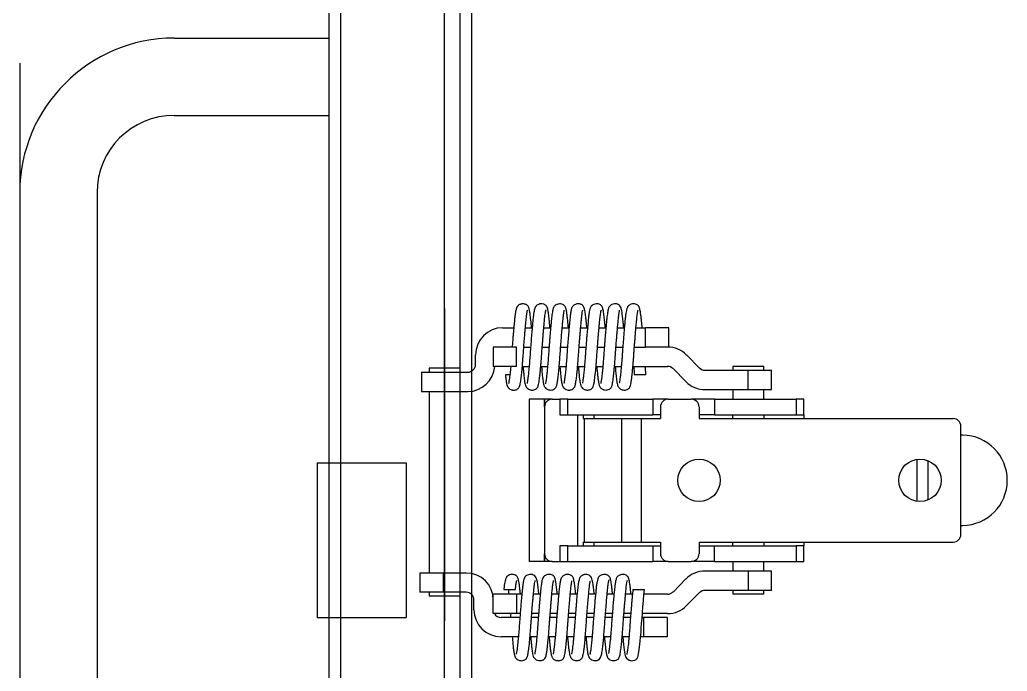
# Model space of a CAD drawing. Extents: x -3080 to 28500, y -1326 to 31609.
# Drawn here: x 15009.59 to 15022.37, y 26383.56 to 26392 of the extents above; entities that cross this region are included whole.
import ezdxf

# ---------------------------------------------------------------- set-up
doc = ezdxf.new("R2010")
doc.units = 0
doc.header["$LTSCALE"] = 100
doc.layers.add('0-xref', color=8, linetype='Continuous')
doc.layers.add('188K-SM-07-F10-MECH-CR PIPE-Y2257103$0$AP7P1-SM-08-FNN-120-A(4)-SMP$0$15P6-SM-08-FNN-320-A(10)-UIS-TCM$0$15P6-SM-08-FNN-00-(@10)170308-MIC$0$0-CDS', color=140, linetype='Continuous')

# ---------------------------------------------------------------- blocks, each defined once
blk = doc.blocks.new('188K-SM-07-F10-MECH-CR PIPE-Y2257103$0$CDS-CVD')
at = {"layer": '188K-SM-07-F10-MECH-CR PIPE-Y2257103$0$AP7P1-SM-08-FNN-120-A(4)-SMP$0$15P6-SM-08-FNN-320-A(10)-UIS-TCM$0$15P6-SM-08-FNN-00-(@10)170308-MIC$0$0-CDS', "ltscale": 0.1}
for p, q in [((15015.29, -72972.477), (15015.29, -72925.477)), ((15015.09, -72972.752), (15015.09, -72926.252)), ((15013.59, -72926.402), (15013.59, -72972.752)), ((15013.74, -72926.552), (15013.74, -72972.452)), ((15015.44, -72972.627), (15015.44, -72941.636)), ((15011.59, -72943.002), (15013.59, -72943.002)), ((15009.59, -72943.326), (15009.59, -72952.326)), ((15011.59, -72944.002), (15013.59, -72944.002)), ((15010.59, -72945.002), (15010.59, -72954.002)), ((15015.09, -72946.502), (15015.09, -72950.548)), ((15015.84, -72946.752), (15015.985, -72946.752)), ((15016.135, -72946.752), (15016.224, -72946.752)), ((15016.374, -72946.752), (15016.462, -72946.752)), ((15016.612, -72946.752), (15016.701, -72946.752)), ((15016.851, -72946.752), (15016.939, -72946.752)), ((15017.089, -72946.752), (15017.178, -72946.752)), ((15017.328, -72946.752), (15017.416, -72946.752)), ((15017.566, -72946.752), (15017.69, -72946.752)), ((15017.69, -72947.002), (15017.69, -72946.752)), ((15017.99, -72946.752), (15017.69, -72946.752)), ((15017.99, -72947.002), (15017.99, -72946.752)), ((15015.49, -72947.227), (15015.49, -72947.102)), ((15015.72, -72947.002), (15015.72, -72947.252)), ((15016.02, -72947.002), (15015.72, -72947.002)), ((15016.02, -72947.252), (15016.02, -72947.002)), ((15016.115, -72947.002), (15016.203, -72947.002)), ((15016.353, -72947.002), (15016.442, -72947.002)), ((15016.592, -72947.002), (15016.68, -72947.002)), ((15016.83, -72947.002), (15016.919, -72947.002)), ((15017.069, -72947.002), (15017.157, -72947.002)), ((15017.308, -72947.002), (15017.396, -72947.002)), ((15017.546, -72947.002), (15017.69, -72947.002)), ((15017.99, -72947.002), (15017.69, -72947.002)), ((15018.222, -72947.104), (15018.391, -72947.273)), ((15016.02, -72947.252), (15015.72, -72947.252)), ((15016.096, -72947.252), (15016.184, -72947.252)), ((15016.334, -72947.252), (15016.422, -72947.252)), ((15016.573, -72947.252), (15016.661, -72947.252)), ((15016.811, -72947.252), (15016.899, -72947.252)), ((15017.05, -72947.252), (15017.138, -72947.252)), ((15017.289, -72947.252), (15017.377, -72947.252)), ((15017.527, -72947.252), (15017.975, -72947.252)), ((15018.82, -72947.252), (15018.82, -72947.302)), ((15019.22, -72947.252), (15018.82, -72947.252)), ((15019.22, -72947.302), (15019.22, -72947.252)), ((15014.79, -72947.327), (15014.79, -72947.577)), ((15014.79, -72947.327), (15015.09, -72947.327)), ((15014.89, -72947.277), (15014.89, -72947.327)), ((15015.026, -72947.277), (15014.89, -72947.277)), ((15015.29, -72947.277), (15015.026, -72947.277)), ((15015.09, -72947.327), (15015.39, -72947.327)), ((15015.09, -72947.327), (15015.09, -72947.577)), ((15015.29, -72947.327), (15015.29, -72947.277)), ((15015.934, -72947.363), (15015.876, -72947.363)), ((15017.621, -72947.363), (15017.546, -72947.363)), ((15017.696, -72947.363), (15017.621, -72947.363)), ((15018.046, -72947.281), (15018.214, -72947.449)), ((15018.461, -72947.302), (15019.02, -72947.302)), ((15019.02, -72947.552), (15019.02, -72947.302)), ((15019.02, -72947.302), (15019.32, -72947.302)), ((15019.32, -72947.552), (15019.32, -72947.302)), ((15014.79, -72947.577), (15015.09, -72947.577)), ((15014.89, -72947.577), (15014.89, -72949.927)), ((15015.09, -72947.577), (15015.39, -72947.577)), ((15015.29, -72949.927), (15015.29, -72947.577)), ((15018.461, -72947.552), (15019.02, -72947.552)), ((15018.82, -72947.552), (15018.82, -72947.677)), ((15019.02, -72947.552), (15019.32, -72947.552)), ((15019.22, -72947.677), (15019.22, -72947.552)), ((15016.183, -72947.677), (15016.183, -72949.777)), ((15016.383, -72947.677), (15016.183, -72947.677)), ((15016.383, -72947.677), (15016.383, -72949.777)), ((15016.483, -72947.677), (15016.383, -72947.677)), ((15016.383, -72947.776), (15016.383, -72947.677)), ((15016.483, -72947.677), (15016.583, -72947.677)), ((15016.583, -72947.677), (15016.583, -72947.877)), ((15016.683, -72947.677), (15016.583, -72947.677)), ((15016.683, -72947.877), (15016.683, -72947.677)), ((15016.683, -72947.677), (15017.783, -72947.677)), ((15017.783, -72947.677), (15017.783, -72947.877)), ((15017.983, -72947.677), (15017.783, -72947.677)), ((15017.983, -72947.677), (15018.283, -72947.677)), ((15018.583, -72947.677), (15018.283, -72947.677)), ((15018.583, -72947.677), (15018.583, -72947.877)), ((15018.583, -72947.677), (15019.639, -72947.677)), ((15019.639, -72947.677), (15019.639, -72947.877)), ((15019.739, -72947.677), (15019.639, -72947.677)), ((15019.739, -72947.877), (15019.739, -72947.677)), ((15016.583, -72947.877), (15016.683, -72947.877)), ((15016.683, -72947.877), (15017.783, -72947.877)), ((15016.813, -72949.577), (15016.813, -72947.877)), ((15016.883, -72947.877), (15016.883, -72947.927)), ((15017.023, -72947.877), (15017.023, -72947.927)), ((15017.883, -72947.877), (15017.783, -72947.877)), ((15017.883, -72947.777), (15017.883, -72947.927)), ((15018.383, -72947.777), (15018.383, -72947.927)), ((15018.583, -72947.877), (15018.383, -72947.877)), ((15018.583, -72947.877), (15019.639, -72947.877)), ((15019.639, -72947.877), (15019.739, -72947.877)), ((15019.739, -72947.877), (15019.739, -72947.927)), ((15016.883, -72947.927), (15016.899, -72947.927)), ((15016.899, -72949.527), (15016.899, -72947.927)), ((15016.899, -72947.927), (15017.382, -72947.927)), ((15017.382, -72949.527), (15017.382, -72947.927)), ((15017.382, -72947.927), (15017.64, -72947.927)), ((15017.64, -72947.927), (15017.883, -72947.927)), ((15017.64, -72949.527), (15017.64, -72947.927)), ((15018.383, -72947.927), (15021.673, -72947.927)), ((15021.773, -72949.427), (15021.773, -72948.027)), ((15021.796, -72948.142), (15021.773, -72948.142)), ((15013.44, -72948.502), (15013.44, -72950.502)), ((15013.44, -72948.502), (15014.59, -72948.502)), ((15013.74, -72948.502), (15013.74, -72950.502)), ((15014.59, -72948.502), (15014.59, -72950.502)), ((15021.202, -72948.453), (15021.202, -72949.001)), ((15021.344, -72948.471), (15021.344, -72948.983)), ((15021.773, -72949.312), (15021.796, -72949.312)), ((15016.883, -72949.527), (15016.899, -72949.527)), ((15016.883, -72949.527), (15016.883, -72949.577)), ((15016.899, -72949.527), (15017.382, -72949.527)), ((15017.023, -72949.527), (15017.023, -72949.577)), ((15017.382, -72949.527), (15017.64, -72949.527)), ((15017.64, -72949.527), (15017.883, -72949.527)), ((15017.883, -72949.527), (15017.883, -72949.677)), ((15018.383, -72949.527), (15018.383, -72949.677)), ((15018.383, -72949.527), (15021.673, -72949.527)), ((15019.739, -72949.527), (15019.739, -72949.577)), ((15016.383, -72949.777), (15016.383, -72949.678)), ((15016.583, -72949.577), (15016.583, -72949.777)), ((15016.683, -72949.577), (15016.583, -72949.577)), ((15016.683, -72949.777), (15016.683, -72949.577)), ((15016.683, -72949.577), (15017.783, -72949.577)), ((15017.783, -72949.577), (15017.783, -72949.777)), ((15017.783, -72949.577), (15017.883, -72949.577)), ((15018.383, -72949.577), (15018.583, -72949.577)), ((15018.583, -72949.777), (15018.583, -72949.577)), ((15018.583, -72949.577), (15019.639, -72949.577)), ((15019.639, -72949.577), (15019.639, -72949.777)), ((15019.739, -72949.577), (15019.639, -72949.577)), ((15019.739, -72949.777), (15019.739, -72949.577)), ((15016.383, -72949.777), (15016.183, -72949.777)), ((15016.483, -72949.777), (15016.383, -72949.777)), ((15016.483, -72949.777), (15016.583, -72949.777)), ((15016.583, -72949.777), (15016.683, -72949.777)), ((15016.683, -72949.777), (15017.783, -72949.777)), ((15017.983, -72949.777), (15017.783, -72949.777)), ((15017.983, -72949.777), (15018.283, -72949.777)), ((15018.583, -72949.777), (15018.283, -72949.777)), ((15018.583, -72949.777), (15019.639, -72949.777)), ((15018.82, -72949.777), (15018.82, -72949.902)), ((15019.22, -72949.902), (15019.22, -72949.777)), ((15019.639, -72949.777), (15019.739, -72949.777)), ((15015.07, -72949.927), (15014.77, -72949.927)), ((15014.77, -72949.927), (15014.77, -72950.177)), ((15015.07, -72949.927), (15015.07, -72950.177)), ((15015.37, -72949.927), (15015.07, -72949.927)), ((15019.02, -72949.902), (15018.461, -72949.902)), ((15019.02, -72949.902), (15019.02, -72950.152)), ((15019.32, -72949.902), (15019.02, -72949.902)), ((15019.32, -72950.152), (15019.32, -72949.902)), ((15018.214, -72950.004), (15018.046, -72950.173)), ((15015.07, -72950.177), (15014.77, -72950.177)), ((15014.89, -72950.177), (15014.89, -72950.227)), ((15015.37, -72950.177), (15015.07, -72950.177)), ((15015.29, -72950.227), (15015.29, -72950.177)), ((15015.856, -72950.141), (15016.006, -72950.141)), ((15017.526, -72950.141), (15017.676, -72950.141)), ((15017.67, -72950.209), (15017.676, -72950.141)), ((15018.391, -72950.181), (15018.222, -72950.349)), ((15019.02, -72950.152), (15018.461, -72950.152)), ((15018.82, -72950.152), (15018.82, -72950.202)), ((15019.32, -72950.152), (15019.02, -72950.152)), ((15019.22, -72950.202), (15019.22, -72950.152)), ((15015.026, -72950.227), (15014.89, -72950.227)), ((15015.29, -72950.227), (15015.026, -72950.227)), ((15015.47, -72950.402), (15015.47, -72950.277)), ((15015.72, -72950.452), (15015.72, -72950.202)), ((15016.02, -72950.202), (15015.72, -72950.202)), ((15016.02, -72950.202), (15016.02, -72950.452)), ((15016.089, -72950.202), (15016.02, -72950.202)), ((15016.328, -72950.202), (15016.239, -72950.202)), ((15016.566, -72950.202), (15016.478, -72950.202)), ((15016.805, -72950.202), (15016.716, -72950.202)), ((15017.043, -72950.202), (15016.955, -72950.202)), ((15017.282, -72950.202), (15017.193, -72950.202)), ((15017.521, -72950.202), (15017.432, -72950.202)), ((15017.657, -72950.364), (15017.663, -72950.285)), ((15017.663, -72950.285), (15017.67, -72950.209)), ((15017.975, -72950.202), (15017.671, -72950.202)), ((15019.22, -72950.202), (15018.82, -72950.202)), ((15017.645, -72950.515), (15017.65, -72950.442)), ((15017.65, -72950.442), (15017.657, -72950.364)), ((15013.44, -72950.502), (15014.59, -72950.502)), ((15016.02, -72950.452), (15015.72, -72950.452)), ((15016.064, -72950.502), (15015.82, -72950.502)), ((15016.068, -72950.452), (15016.02, -72950.452)), ((15016.303, -72950.502), (15016.214, -72950.502)), ((15016.306, -72950.452), (15016.218, -72950.452)), ((15016.541, -72950.502), (15016.453, -72950.502)), ((15016.545, -72950.452), (15016.457, -72950.452)), ((15016.78, -72950.502), (15016.691, -72950.502)), ((15016.784, -72950.452), (15016.695, -72950.452)), ((15017.018, -72950.502), (15016.93, -72950.502)), ((15017.022, -72950.452), (15016.934, -72950.452)), ((15017.257, -72950.502), (15017.169, -72950.502)), ((15017.261, -72950.452), (15017.172, -72950.452)), ((15017.495, -72950.502), (15017.407, -72950.502)), ((15017.499, -72950.452), (15017.411, -72950.452)), ((15017.64, -72950.582), (15017.645, -72950.515)), ((15017.67, -72950.502), (15017.646, -72950.502)), ((15017.975, -72950.452), (15017.65, -72950.452)), ((15017.67, -72950.752), (15017.67, -72950.502)), ((15017.97, -72950.502), (15017.67, -72950.502)), ((15017.97, -72950.502), (15017.97, -72950.752)), ((15017.626, -72950.757), (15017.632, -72950.695)), ((15017.632, -72950.695), (15017.636, -72950.642)), ((15017.636, -72950.642), (15017.64, -72950.582)), ((15016.045, -72950.752), (15015.82, -72950.752)), ((15016.283, -72950.752), (15016.195, -72950.752)), ((15016.522, -72950.752), (15016.434, -72950.752)), ((15016.761, -72950.752), (15016.672, -72950.752)), ((15016.999, -72950.752), (15016.911, -72950.752)), ((15017.238, -72950.752), (15017.15, -72950.752)), ((15017.476, -72950.752), (15017.388, -72950.752)), ((15017.396, -72950.752), (15017.397, -72950.756)), ((15017.397, -72950.756), (15017.401, -72950.805)), ((15017.401, -72950.805), (15017.406, -72950.853)), ((15017.617, -72950.852), (15017.622, -72950.808)), ((15017.622, -72950.808), (15017.626, -72950.757)), ((15017.67, -72950.752), (15017.627, -72950.752)), ((15017.97, -72950.752), (15017.67, -72950.752)), ((15017.406, -72950.853), (15017.409, -72950.888)), ((15017.409, -72950.888), (15017.413, -72950.922)), ((15017.413, -72950.922), (15017.418, -72950.953)), ((15017.418, -72950.953), (15017.423, -72950.978)), ((15017.6, -72950.975), (15017.609, -72950.917)), ((15017.609, -72950.917), (15017.617, -72950.852)), ((15017.423, -72950.978), (15017.427, -72950.993)), ((15017.427, -72950.993), (15017.43, -72951.003)), ((15017.43, -72951.003), (15017.432, -72951.008)), ((15017.432, -72951.008), (15017.437, -72951.017)), ((15017.437, -72951.017), (15017.446, -72951.029)), ((15017.446, -72951.029), (15017.46, -72951.042)), ((15017.46, -72951.042), (15017.478, -72951.054)), ((15017.478, -72951.054), (15017.495, -72951.059)), ((15017.495, -72951.059), (15017.51, -72951.062)), ((15017.51, -72951.062), (15017.524, -72951.061)), ((15017.524, -72951.061), (15017.55, -72951.055)), ((15017.55, -72951.055), (15017.56, -72951.05)), ((15017.56, -72951.05), (15017.569, -72951.045)), ((15017.569, -72951.045), (15017.575, -72951.039)), ((15017.575, -72951.039), (15017.581, -72951.033)), ((15017.581, -72951.033), (15017.589, -72951.018)), ((15017.589, -72951.018), (15017.595, -72950.999)), ((15017.595, -72950.999), (15017.6, -72950.975))]:
    blk.add_line(p, q, dxfattribs=at)
for centre in [(15018.383, -72948.727), (15021.243, -72948.727)]:
    blk.add_circle(centre, 0.275, dxfattribs=at)
for centre, radius, start, end in [((15011.59, -72945.002), 2, 90, 180), ((15011.59, -72945.002), 1, 90, 180), ((15015.84, -72947.102), 0.35, 90, 180), ((15017.975, -72947.352), 0.35, 45, 90), ((15015.39, -72947.227), 0.1, 270, 0), ((15015.39, -72947.227), 0.35, 270, 355.904), ((15017.975, -72947.352), 0.1, 45, 90), ((15018.461, -72947.202), 0.1, 225, 270), ((15018.461, -72947.202), 0.35, 225, 270), ((15016.483, -72947.777), 0.1, 90, 180), ((15017.983, -72947.777), 0.1, 90, 180), ((15018.283, -72947.777), 0.1, 0, 90), ((15021.673, -72948.027), 0.1, 0, 90), ((15021.788, -72948.727), 0.585, 270.7958, 89.2042), ((15021.673, -72949.427), 0.1, 270, 0), ((15016.483, -72949.677), 0.1, 180, 270), ((15017.983, -72949.677), 0.1, 180, 270), ((15018.283, -72949.677), 0.1, 270, 0), ((15015.37, -72950.277), 0.35, 0, 90), ((15018.461, -72950.252), 0.35, 90, 135), ((15015.37, -72950.277), 0.1, 0, 90), ((15017.975, -72950.102), 0.1, 270, 315), ((15018.461, -72950.252), 0.1, 90, 135), ((15015.82, -72950.402), 0.35, 180, 270), ((15017.975, -72950.102), 0.35, 270, 315), ((15015.82, -72950.402), 0.1, 210, 270)]:
    blk.add_arc(centre, radius, start, end, dxfattribs=at)
for points, knots in [([(15016.215, -72946.752), (15016.215, -72946.75), (15016.214, -72946.73), (15016.21, -72946.697), (15016.206, -72946.652), (15016.201, -72946.613), (15016.197, -72946.58), (15016.194, -72946.555), (15016.19, -72946.534), (15016.186, -72946.513), (15016.18, -72946.49), (15016.173, -72946.475), (15016.163, -72946.464), (15016.153, -72946.456), (15016.141, -72946.449), (15016.121, -72946.443), (15016.102, -72946.441), (15016.082, -72946.444), (15016.066, -72946.449), (15016.052, -72946.456), (15016.044, -72946.463), (15016.039, -72946.468), (15016.037, -72946.47), (15016.035, -72946.472), (15016.034, -72946.474), (15016.032, -72946.475), (15016.03, -72946.479), (15016.028, -72946.48), (15016.024, -72946.486), (15016.02, -72946.494), (15016.016, -72946.508), (15016.011, -72946.528), (15016.006, -72946.555), (15016.001, -72946.586), (15015.998, -72946.617), (15015.994, -72946.651), (15015.99, -72946.691), (15015.986, -72946.738), (15015.982, -72946.788), (15015.977, -72946.841), (15015.972, -72946.901), (15015.968, -72946.955), (15015.965, -72946.99), (15015.965, -72947.002)], [0, 0, 0, 0, 0.004267, 0.044872, 0.082531, 0.123453, 0.159479, 0.190506, 0.217405, 0.250424, 0.284727, 0.324729, 0.343329, 0.359209, 0.372222, 0.383527, 0.405085, 0.41711, 0.428767, 0.439457, 0.449405, 0.453345, 0.454954, 0.45643, 0.457903, 0.459511, 0.463548, 0.478976, 0.496612, 0.527343, 0.557818, 0.589965, 0.633991, 0.671782, 0.703589, 0.734388, 0.770717, 0.813069, 0.848802, 0.887823, 0.929915, 0.974734, 1, 1, 1, 1]), ([(15016.454, -72946.752), (15016.454, -72946.747), (15016.452, -72946.725), (15016.448, -72946.689), (15016.444, -72946.646), (15016.439, -72946.607), (15016.435, -72946.573), (15016.431, -72946.544), (15016.426, -72946.52), (15016.421, -72946.495), (15016.413, -72946.476), (15016.399, -72946.46), (15016.383, -72946.451), (15016.363, -72946.443), (15016.338, -72946.441), (15016.31, -72946.446), (15016.288, -72946.457), (15016.277, -72946.467), (15016.27, -72946.474), (15016.266, -72946.481), (15016.259, -72946.493), (15016.253, -72946.511), (15016.247, -72946.539), (15016.241, -72946.574), (15016.235, -72946.623), (15016.229, -72946.69), (15016.222, -72946.77), (15016.214, -72946.861), (15016.206, -72946.958), (15016.199, -72947.056), (15016.192, -72947.152), (15016.185, -72947.241), (15016.177, -72947.32), (15016.17, -72947.384), (15016.164, -72947.43), (15016.16, -72947.455), (15016.158, -72947.468), (15016.156, -72947.473), (15016.157, -72947.472), (15016.157, -72947.472)], [0, 0, 0, 0, 0.007337, 0.035729, 0.062379, 0.087107, 0.116886, 0.142917, 0.165262, 0.197294, 0.230481, 0.248113, 0.257221, 0.266077, 0.283174, 0.300993, 0.31449, 0.319209, 0.322891, 0.332902, 0.349215, 0.379677, 0.41019, 0.43888, 0.480603, 0.522919, 0.567988, 0.614953, 0.662246, 0.708893, 0.754307, 0.801125, 0.847748, 0.891653, 0.932024, 0.968364, 0.984966, 0.999835, 1, 1, 1, 1]), ([(15016.692, -72946.752), (15016.69, -72946.73), (15016.686, -72946.682), (15016.68, -72946.623), (15016.673, -72946.57), (15016.667, -72946.532), (15016.662, -72946.506), (15016.657, -72946.488), (15016.647, -72946.47), (15016.63, -72946.455), (15016.607, -72946.444), (15016.575, -72946.44), (15016.548, -72946.447), (15016.53, -72946.456), (15016.515, -72946.467), (15016.502, -72946.483), (15016.498, -72946.494), (15016.494, -72946.505), (15016.489, -72946.523), (15016.484, -72946.55), (15016.479, -72946.584), (15016.474, -72946.622), (15016.471, -72946.659), (15016.467, -72946.696), (15016.463, -72946.738), (15016.459, -72946.79), (15016.454, -72946.847), (15016.449, -72946.907), (15016.444, -72946.967), (15016.439, -72947.032), (15016.434, -72947.099), (15016.43, -72947.165), (15016.425, -72947.229), (15016.419, -72947.287), (15016.414, -72947.339), (15016.409, -72947.382), (15016.404, -72947.417), (15016.401, -72947.444), (15016.397, -72947.462), (15016.395, -72947.473), (15016.393, -72947.477), (15016.394, -72947.476), (15016.394, -72947.476)], [0, 0, 0, 0, 0.0358, 0.077068, 0.114708, 0.153905, 0.180801, 0.206788, 0.230263, 0.245612, 0.261592, 0.277791, 0.296636, 0.30724, 0.316431, 0.330849, 0.343291, 0.357961, 0.382194, 0.411636, 0.443475, 0.4713, 0.495215, 0.516273, 0.539311, 0.566743, 0.598524, 0.625087, 0.653775, 0.684301, 0.716287, 0.7491, 0.78191, 0.814323, 0.84597, 0.876519, 0.905692, 0.933276, 0.959127, 0.981601, 0.998599, 1, 1, 1, 1]), ([(15016.931, -72946.752), (15016.93, -72946.738), (15016.927, -72946.704), (15016.922, -72946.656), (15016.917, -72946.612), (15016.912, -72946.575), (15016.908, -72946.543), (15016.901, -72946.511), (15016.893, -72946.484), (15016.885, -72946.47), (15016.874, -72946.459), (15016.865, -72946.453), (15016.853, -72946.448), (15016.841, -72946.444), (15016.828, -72946.442), (15016.813, -72946.442), (15016.799, -72946.444), (15016.782, -72946.449), (15016.762, -72946.46), (15016.745, -72946.476), (15016.737, -72946.491), (15016.734, -72946.501), (15016.729, -72946.515), (15016.725, -72946.536), (15016.72, -72946.562), (15016.716, -72946.593), (15016.713, -72946.625), (15016.709, -72946.66), (15016.705, -72946.701), (15016.7, -72946.757), (15016.694, -72946.832), (15016.686, -72946.927), (15016.678, -72947.026), (15016.671, -72947.122), (15016.665, -72947.214), (15016.657, -72947.298), (15016.649, -72947.372), (15016.641, -72947.429), (15016.637, -72947.456), (15016.635, -72947.468), (15016.635, -72947.469), (15016.635, -72947.47)], [0, 0, 0, 0, 0.023105, 0.056373, 0.086927, 0.114539, 0.142005, 0.173535, 0.208861, 0.236215, 0.247103, 0.255724, 0.262441, 0.268088, 0.276934, 0.283495, 0.291532, 0.303354, 0.31811, 0.331874, 0.344892, 0.360154, 0.379883, 0.404175, 0.432359, 0.458274, 0.480241, 0.504286, 0.528718, 0.555442, 0.599618, 0.647606, 0.695214, 0.741025, 0.786804, 0.833862, 0.881752, 0.930435, 0.978491, 0.990385, 1, 1, 1, 1]), ([(15017.17, -72946.752), (15017.169, -72946.744), (15017.167, -72946.716), (15017.162, -72946.673), (15017.157, -72946.625), (15017.152, -72946.584), (15017.147, -72946.55), (15017.142, -72946.521), (15017.137, -72946.5), (15017.132, -72946.484), (15017.127, -72946.475), (15017.12, -72946.466), (15017.108, -72946.456), (15017.09, -72946.446), (15017.063, -72946.441), (15017.037, -72946.443), (15017.013, -72946.452), (15016.999, -72946.462), (15016.992, -72946.468), (15016.985, -72946.475), (15016.98, -72946.484), (15016.972, -72946.5), (15016.965, -72946.526), (15016.959, -72946.563), (15016.953, -72946.604), (15016.949, -72946.645), (15016.946, -72946.683), (15016.942, -72946.726), (15016.937, -72946.777), (15016.932, -72946.833), (15016.927, -72946.894), (15016.922, -72946.956), (15016.918, -72947.017), (15016.913, -72947.073), (15016.909, -72947.143), (15016.902, -72947.223), (15016.895, -72947.306), (15016.887, -72947.375), (15016.88, -72947.429), (15016.876, -72947.457), (15016.873, -72947.471), (15016.874, -72947.471), (15016.874, -72947.471)], [0, 0, 0, 0, 0.012977, 0.044323, 0.074895, 0.104463, 0.132844, 0.159901, 0.1915, 0.215175, 0.231416, 0.239392, 0.249531, 0.261858, 0.275664, 0.29283, 0.308329, 0.314124, 0.318588, 0.322158, 0.335027, 0.3558, 0.39447, 0.431024, 0.470877, 0.492491, 0.515805, 0.541148, 0.56847, 0.597655, 0.628257, 0.658106, 0.68659, 0.713558, 0.738938, 0.78771, 0.834079, 0.878048, 0.923024, 0.968181, 0.990567, 1, 1, 1, 1]), ([(15017.408, -72946.752), (15017.406, -72946.73), (15017.402, -72946.678), (15017.394, -72946.61), (15017.387, -72946.556), (15017.38, -72946.518), (15017.374, -72946.494), (15017.363, -72946.471), (15017.344, -72946.453), (15017.319, -72946.443), (15017.283, -72946.441), (15017.259, -72946.449), (15017.24, -72946.46), (15017.225, -72946.473), (15017.215, -72946.49), (15017.21, -72946.502), (15017.205, -72946.52), (15017.201, -72946.543), (15017.196, -72946.574), (15017.191, -72946.615), (15017.186, -72946.668), (15017.179, -72946.738), (15017.173, -72946.806), (15017.168, -72946.87), (15017.163, -72946.925), (15017.159, -72946.982), (15017.154, -72947.042), (15017.15, -72947.104), (15017.145, -72947.166), (15017.141, -72947.225), (15017.136, -72947.28), (15017.131, -72947.327), (15017.126, -72947.37), (15017.122, -72947.406), (15017.117, -72947.435), (15017.114, -72947.454), (15017.111, -72947.467), (15017.111, -72947.471), (15017.112, -72947.472), (15017.112, -72947.472)], [0, 0, 0, 0, 0.036742, 0.084736, 0.132872, 0.16472, 0.196099, 0.226928, 0.249073, 0.268422, 0.28426, 0.305131, 0.317359, 0.32786, 0.344518, 0.360705, 0.379261, 0.407933, 0.437842, 0.465945, 0.505054, 0.543965, 0.588921, 0.613871, 0.640287, 0.667982, 0.696715, 0.7262, 0.756738, 0.788702, 0.81924, 0.847824, 0.8742, 0.905655, 0.932738, 0.955459, 0.971425, 0.990666, 1, 1, 1, 1]), ([(15017.647, -72946.752), (15017.646, -72946.738), (15017.643, -72946.706), (15017.638, -72946.656), (15017.632, -72946.606), (15017.626, -72946.563), (15017.621, -72946.531), (15017.616, -72946.508), (15017.612, -72946.493), (15017.608, -72946.482), (15017.604, -72946.475), (15017.599, -72946.468), (15017.589, -72946.458), (15017.572, -72946.448), (15017.552, -72946.443), (15017.535, -72946.442), (15017.517, -72946.443), (15017.494, -72946.45), (15017.476, -72946.461), (15017.468, -72946.469), (15017.465, -72946.472), (15017.463, -72946.474), (15017.46, -72946.478), (15017.457, -72946.484), (15017.452, -72946.494), (15017.447, -72946.509), (15017.442, -72946.531), (15017.437, -72946.558), (15017.432, -72946.588), (15017.429, -72946.615), (15017.426, -72946.646), (15017.422, -72946.687), (15017.417, -72946.742), (15017.412, -72946.802), (15017.407, -72946.864), (15017.402, -72946.927), (15017.397, -72946.991), (15017.392, -72947.054), (15017.388, -72947.113), (15017.384, -72947.166), (15017.38, -72947.215), (15017.375, -72947.272), (15017.369, -72947.331), (15017.363, -72947.388), (15017.356, -72947.433), (15017.353, -72947.458), (15017.349, -72947.472), (15017.35, -72947.471), (15017.35, -72947.471)], [0, 0, 0, 0, 0.022447, 0.052442, 0.089796, 0.123797, 0.15424, 0.181076, 0.203503, 0.221072, 0.231045, 0.2384, 0.247554, 0.259468, 0.272894, 0.280648, 0.289593, 0.306187, 0.317473, 0.321045, 0.322534, 0.324543, 0.330659, 0.339705, 0.356395, 0.378357, 0.402238, 0.432583, 0.456571, 0.475191, 0.493904, 0.521678, 0.553166, 0.588295, 0.616893, 0.6472, 0.678856, 0.709286, 0.737324, 0.763613, 0.788867, 0.812859, 0.856316, 0.89383, 0.932154, 0.972262, 0.992211, 1, 1, 1, 1]), ([(15015.876, -72947.363), (15015.878, -72947.38), (15015.882, -72947.413), (15015.887, -72947.45), (15015.892, -72947.476), (15015.896, -72947.492), (15015.9, -72947.503), (15015.903, -72947.511), (15015.909, -72947.523), (15015.924, -72947.539), (15015.944, -72947.551), (15015.961, -72947.556), (15015.976, -72947.559), (15015.991, -72947.559), (15016.007, -72947.557), (15016.024, -72947.551), (15016.039, -72947.542), (15016.048, -72947.532), (15016.056, -72947.52), (15016.063, -72947.501), (15016.069, -72947.475), (15016.074, -72947.446), (15016.079, -72947.413), (15016.083, -72947.378), (15016.088, -72947.339), (15016.092, -72947.299), (15016.096, -72947.252), (15016.1, -72947.201), (15016.104, -72947.145), (15016.109, -72947.085), (15016.113, -72947.02), (15016.118, -72946.953), (15016.124, -72946.888), (15016.128, -72946.829), (15016.133, -72946.776), (15016.137, -72946.725), (15016.142, -72946.678), (15016.146, -72946.636), (15016.149, -72946.603), (15016.153, -72946.575), (15016.156, -72946.553), (15016.159, -72946.536), (15016.161, -72946.526), (15016.162, -72946.522), (15016.162, -72946.522), (15016.162, -72946.522)], [0, 0, 0, 0, 0.038629, 0.072542, 0.100999, 0.123562, 0.140015, 0.150612, 0.163548, 0.177301, 0.192835, 0.20573, 0.214742, 0.221449, 0.230215, 0.242372, 0.250621, 0.267336, 0.28886, 0.317278, 0.343535, 0.374908, 0.402787, 0.432735, 0.457181, 0.483201, 0.510636, 0.539278, 0.568875, 0.59958, 0.632617, 0.666929, 0.699862, 0.73101, 0.760148, 0.78713, 0.819629, 0.848169, 0.873771, 0.896782, 0.926352, 0.949664, 0.973765, 0.992735, 1, 1, 1, 1]), ([(15016.105, -72947.252), (15016.105, -72947.254), (15016.106, -72947.273), (15016.11, -72947.308), (15016.114, -72947.355), (15016.118, -72947.396), (15016.123, -72947.434), (15016.129, -72947.469), (15016.135, -72947.495), (15016.142, -72947.511), (15016.147, -72947.521), (15016.152, -72947.527), (15016.158, -72947.534), (15016.17, -72947.544), (15016.186, -72947.552), (15016.205, -72947.557), (15016.223, -72947.559), (15016.244, -72947.557), (15016.267, -72947.549), (15016.281, -72947.539), (15016.289, -72947.529), (15016.293, -72947.523), (15016.298, -72947.513), (15016.303, -72947.497), (15016.309, -72947.471), (15016.314, -72947.436), (15016.32, -72947.394), (15016.325, -72947.349), (15016.33, -72947.298), (15016.335, -72947.24), (15016.341, -72947.179), (15016.345, -72947.113), (15016.35, -72947.045), (15016.355, -72946.977), (15016.36, -72946.913), (15016.365, -72946.854), (15016.369, -72946.802), (15016.374, -72946.753), (15016.378, -72946.708), (15016.381, -72946.668), (15016.385, -72946.63), (15016.389, -72946.592), (15016.394, -72946.556), (15016.399, -72946.533), (15016.402, -72946.521), (15016.402, -72946.521), (15016.402, -72946.521)], [0, 0, 0, 0, 0.003552, 0.029307, 0.060537, 0.08884, 0.115194, 0.151456, 0.18957, 0.20816, 0.221885, 0.230823, 0.234467, 0.239171, 0.252579, 0.2611, 0.27008, 0.284818, 0.297423, 0.308499, 0.31672, 0.326332, 0.340183, 0.365029, 0.397619, 0.434031, 0.462805, 0.492653, 0.523366, 0.554694, 0.586352, 0.61808, 0.650921, 0.683089, 0.713521, 0.741908, 0.768039, 0.791788, 0.819655, 0.84322, 0.863369, 0.894798, 0.92897, 0.96155, 0.987418, 1, 1, 1, 1]), ([(15016.343, -72947.252), (15016.344, -72947.257), (15016.346, -72947.279), (15016.349, -72947.32), (15016.354, -72947.375), (15016.36, -72947.423), (15016.366, -72947.459), (15016.371, -72947.483), (15016.376, -72947.501), (15016.383, -72947.517), (15016.398, -72947.536), (15016.416, -72947.548), (15016.435, -72947.556), (15016.461, -72947.56), (15016.494, -72947.555), (15016.516, -72947.542), (15016.53, -72947.526), (15016.541, -72947.5), (15016.548, -72947.469), (15016.557, -72947.412), (15016.565, -72947.343), (15016.572, -72947.262), (15016.58, -72947.174), (15016.586, -72947.081), (15016.593, -72946.984), (15016.601, -72946.887), (15016.608, -72946.794), (15016.616, -72946.712), (15016.622, -72946.644), (15016.627, -72946.596), (15016.631, -72946.566), (15016.635, -72946.546), (15016.637, -72946.531), (15016.639, -72946.523), (15016.639, -72946.522), (15016.639, -72946.522)], [0, 0, 0, 0, 0.008521, 0.034236, 0.072159, 0.113075, 0.142595, 0.170684, 0.194387, 0.209837, 0.228014, 0.239786, 0.251346, 0.269327, 0.285682, 0.305947, 0.32827, 0.351094, 0.397624, 0.444925, 0.492319, 0.539109, 0.584694, 0.628935, 0.674383, 0.720843, 0.767327, 0.811996, 0.854005, 0.894439, 0.916203, 0.93965, 0.964642, 0.988063, 1, 1, 1, 1]), ([(15016.582, -72947.252), (15016.582, -72947.252), (15016.583, -72947.272), (15016.587, -72947.307), (15016.591, -72947.352), (15016.594, -72947.385), (15016.597, -72947.41), (15016.6, -72947.433), (15016.604, -72947.459), (15016.61, -72947.484), (15016.615, -72947.501), (15016.62, -72947.512), (15016.623, -72947.519), (15016.626, -72947.524), (15016.629, -72947.527), (15016.631, -72947.53), (15016.634, -72947.533), (15016.643, -72947.541), (15016.662, -72947.553), (15016.685, -72947.558), (15016.703, -72947.559), (15016.72, -72947.557), (15016.74, -72947.551), (15016.755, -72947.541), (15016.766, -72947.53), (15016.772, -72947.521), (15016.776, -72947.51), (15016.781, -72947.495), (15016.785, -72947.475), (15016.79, -72947.447), (15016.795, -72947.414), (15016.799, -72947.377), (15016.804, -72947.333), (15016.809, -72947.281), (15016.814, -72947.222), (15016.819, -72947.159), (15016.824, -72947.093), (15016.828, -72947.029), (15016.833, -72946.968), (15016.837, -72946.912), (15016.842, -72946.86), (15016.846, -72946.81), (15016.85, -72946.764), (15016.854, -72946.72), (15016.858, -72946.674), (15016.863, -72946.623), (15016.869, -72946.573), (15016.874, -72946.542), (15016.877, -72946.526), (15016.879, -72946.522), (15016.878, -72946.522), (15016.878, -72946.522)], [0, 0, 0, 0, 0.000191, 0.031846, 0.059834, 0.084589, 0.09934, 0.117612, 0.139844, 0.166217, 0.194127, 0.208162, 0.219254, 0.227415, 0.23271, 0.234359, 0.235862, 0.239728, 0.25164, 0.268631, 0.277122, 0.284639, 0.297709, 0.309272, 0.317953, 0.330134, 0.348455, 0.369783, 0.395781, 0.425553, 0.450347, 0.477184, 0.505938, 0.536411, 0.568324, 0.60131, 0.633121, 0.663536, 0.692436, 0.719529, 0.744593, 0.767481, 0.794472, 0.817439, 0.839984, 0.876878, 0.918013, 0.95968, 0.980063, 0.999192, 1, 1, 1, 1]), ([(15016.82, -72947.252), (15016.821, -72947.259), (15016.823, -72947.284), (15016.826, -72947.32), (15016.83, -72947.358), (15016.833, -72947.391), (15016.837, -72947.422), (15016.842, -72947.453), (15016.848, -72947.482), (15016.854, -72947.504), (15016.859, -72947.515), (15016.863, -72947.521), (15016.865, -72947.522), (15016.867, -72947.525), (15016.868, -72947.527), (15016.87, -72947.528), (15016.871, -72947.53), (15016.873, -72947.532), (15016.878, -72947.537), (15016.885, -72947.543), (15016.899, -72947.551), (15016.915, -72947.556), (15016.935, -72947.559), (15016.954, -72947.558), (15016.973, -72947.553), (15016.987, -72947.546), (15016.997, -72947.538), (15017.004, -72947.53), (15017.01, -72947.521), (15017.016, -72947.506), (15017.022, -72947.485), (15017.026, -72947.46), (15017.03, -72947.436), (15017.034, -72947.404), (15017.039, -72947.362), (15017.045, -72947.313), (15017.05, -72947.26), (15017.054, -72947.204), (15017.059, -72947.143), (15017.063, -72947.079), (15017.068, -72947.015), (15017.073, -72946.953), (15017.077, -72946.894), (15017.082, -72946.834), (15017.087, -72946.775), (15017.092, -72946.72), (15017.097, -72946.668), (15017.102, -72946.619), (15017.107, -72946.576), (15017.112, -72946.547), (15017.115, -72946.531), (15017.116, -72946.526), (15017.115, -72946.526), (15017.114, -72946.527)], [0, 0, 0, 0, 0.0112849, 0.0392389, 0.0631094, 0.0836558, 0.1062852, 0.1330351, 0.1640526, 0.1965981, 0.2248769, 0.2342989, 0.2427776, 0.2457414, 0.2469083, 0.2479446, 0.2489396, 0.2499876, 0.2525082, 0.2591898, 0.2664253, 0.274295, 0.282585, 0.2973214, 0.3050044, 0.3136311, 0.3241985, 0.3366448, 0.3506261, 0.3640781, 0.3948221, 0.4180633, 0.4392301, 0.4645948, 0.4941266, 0.5276411, 0.5551771, 0.5844892, 0.6152455, 0.6458689, 0.6758421, 0.7049177, 0.7328292, 0.7593595, 0.7922985, 0.8222573, 0.8491353, 0.8850759, 0.9199025, 0.9537633, 0.9715445, 0.992625, 1, 1, 1, 1]), ([(15017.059, -72947.252), (15017.059, -72947.255), (15017.062, -72947.287), (15017.067, -72947.337), (15017.073, -72947.4), (15017.08, -72947.45), (15017.087, -72947.485), (15017.094, -72947.506), (15017.099, -72947.517), (15017.104, -72947.525), (15017.109, -72947.531), (15017.118, -72947.539), (15017.137, -72947.551), (15017.165, -72947.559), (15017.193, -72947.559), (15017.225, -72947.548), (15017.243, -72947.531), (15017.25, -72947.518), (15017.257, -72947.501), (15017.261, -72947.482), (15017.265, -72947.46), (15017.27, -72947.43), (15017.275, -72947.39), (15017.28, -72947.341), (15017.286, -72947.285), (15017.291, -72947.227), (15017.296, -72947.168), (15017.3, -72947.107), (15017.304, -72947.045), (15017.309, -72946.985), (15017.313, -72946.927), (15017.318, -72946.872), (15017.323, -72946.807), (15017.329, -72946.737), (15017.336, -72946.666), (15017.341, -72946.607), (15017.347, -72946.567), (15017.351, -72946.541), (15017.354, -72946.529), (15017.353, -72946.527), (15017.353, -72946.526)], [0, 0, 0, 0, 0.005405, 0.049138, 0.090554, 0.13224, 0.177058, 0.200362, 0.218398, 0.230105, 0.233839, 0.237845, 0.249629, 0.266397, 0.28372, 0.301196, 0.319007, 0.340906, 0.362099, 0.382874, 0.407904, 0.437403, 0.466942, 0.500058, 0.536453, 0.565621, 0.596068, 0.626344, 0.655769, 0.684474, 0.712205, 0.738742, 0.763914, 0.809647, 0.849972, 0.890028, 0.932569, 0.954821, 0.977976, 1, 1, 1, 1]), ([(15017.297, -72947.252), (15017.298, -72947.254), (15017.299, -72947.271), (15017.302, -72947.3), (15017.305, -72947.337), (15017.309, -72947.374), (15017.313, -72947.412), (15017.318, -72947.447), (15017.323, -72947.473), (15017.327, -72947.49), (15017.331, -72947.502), (15017.334, -72947.51), (15017.343, -72947.527), (15017.361, -72947.543), (15017.378, -72947.552), (15017.398, -72947.558), (15017.426, -72947.56), (15017.454, -72947.552), (15017.477, -72947.537), (15017.49, -72947.518), (15017.497, -72947.495), (15017.503, -72947.465), (15017.51, -72947.42), (15017.516, -72947.365), (15017.524, -72947.296), (15017.53, -72947.224), (15017.535, -72947.158), (15017.539, -72947.102), (15017.543, -72947.042), (15017.548, -72946.978), (15017.553, -72946.914), (15017.558, -72946.853), (15017.562, -72946.798), (15017.567, -72946.749), (15017.571, -72946.706), (15017.574, -72946.667), (15017.578, -72946.631), (15017.582, -72946.596), (15017.585, -72946.568), (15017.589, -72946.544), (15017.592, -72946.529), (15017.594, -72946.522), (15017.593, -72946.522), (15017.593, -72946.522)], [0, 0, 0, 0, 0.003831, 0.027247, 0.048045, 0.071422, 0.098544, 0.129863, 0.159805, 0.17891, 0.195048, 0.208269, 0.221, 0.237647, 0.248147, 0.25824, 0.274975, 0.291386, 0.306462, 0.331467, 0.359906, 0.39991, 0.438536, 0.476085, 0.518392, 0.566137, 0.591676, 0.618156, 0.646586, 0.677157, 0.708181, 0.737683, 0.765426, 0.791251, 0.815065, 0.836834, 0.862729, 0.88639, 0.91465, 0.940248, 0.969159, 0.993303, 1, 1, 1, 1]), ([(15015.945, -72947.252), (15015.945, -72947.254), (15015.944, -72947.272), (15015.941, -72947.301), (15015.937, -72947.339), (15015.933, -72947.374), (15015.929, -72947.406), (15015.925, -72947.434), (15015.921, -72947.455), (15015.919, -72947.467), (15015.917, -72947.475), (15015.917, -72947.475), (15015.917, -72947.475)], [0, 0, 0, 0, 0.016894, 0.145004, 0.265288, 0.377059, 0.512077, 0.641514, 0.776196, 0.87953, 0.984642, 1, 1, 1, 1]), ([(15017.536, -72947.252), (15017.537, -72947.266), (15017.541, -72947.307), (15017.544, -72947.341), (15017.546, -72947.363)], [0, 0, 0, 0, 0.347224, 1, 1, 1, 1]), ([(15017.696, -72947.363), (15017.695, -72947.349), (15017.692, -72947.321), (15017.689, -72947.284), (15017.687, -72947.259), (15017.686, -72947.252)], [0, 0, 0, 0, 0.402488, 0.824557, 1, 1, 1, 1]), ([(15016.071, -72950.202), (15016.071, -72950.195), (15016.067, -72950.156), (15016.061, -72950.107), (15016.054, -72950.056), (15016.048, -72950.021), (15016.043, -72950.001), (15016.036, -72949.982), (15016.024, -72949.966), (15016.005, -72949.953), (15015.983, -72949.946), (15015.961, -72949.945), (15015.94, -72949.947), (15015.918, -72949.956), (15015.904, -72949.966), (15015.895, -72949.975), (15015.888, -72949.984), (15015.881, -72949.998), (15015.875, -72950.017), (15015.869, -72950.046), (15015.862, -72950.086), (15015.858, -72950.122), (15015.856, -72950.141)], [0, 0, 0, 0, 0.0251093, 0.1426474, 0.2203727, 0.2967415, 0.3706749, 0.4206268, 0.4641966, 0.4991965, 0.5248722, 0.5466766, 0.5739988, 0.6075998, 0.6251015, 0.6439113, 0.6739431, 0.7153451, 0.7691998, 0.8352872, 0.9127563, 1, 1, 1, 1]), ([(15015.965, -72950.752), (15015.967, -72950.774), (15015.971, -72950.824), (15015.977, -72950.887), (15015.983, -72950.935), (15015.989, -72950.966), (15015.993, -72950.985), (15015.996, -72950.998), (15015.999, -72951.007), (15016.003, -72951.015), (15016.006, -72951.021), (15016.01, -72951.028), (15016.017, -72951.036), (15016.031, -72951.048), (15016.047, -72951.056), (15016.068, -72951.061), (15016.09, -72951.063), (15016.118, -72951.057), (15016.142, -72951.043), (15016.156, -72951.024), (15016.163, -72951.004), (15016.168, -72950.984), (15016.173, -72950.954), (15016.178, -72950.916), (15016.184, -72950.874), (15016.189, -72950.825), (15016.194, -72950.764), (15016.2, -72950.7), (15016.204, -72950.641), (15016.208, -72950.592), (15016.211, -72950.54), (15016.216, -72950.483), (15016.22, -72950.422), (15016.225, -72950.361), (15016.23, -72950.303), (15016.235, -72950.25), (15016.239, -72950.204), (15016.243, -72950.165), (15016.246, -72950.132), (15016.25, -72950.096), (15016.255, -72950.06), (15016.259, -72950.037), (15016.262, -72950.026), (15016.262, -72950.025), (15016.262, -72950.024)], [0, 0, 0, 0, 0.036692, 0.080546, 0.122483, 0.148726, 0.170854, 0.188541, 0.201708, 0.21138, 0.21958, 0.22937, 0.236592, 0.244838, 0.256493, 0.265093, 0.276024, 0.291401, 0.310219, 0.333264, 0.359838, 0.388851, 0.416507, 0.450366, 0.480453, 0.506551, 0.54342, 0.584764, 0.606878, 0.630062, 0.65505, 0.68184, 0.710337, 0.740375, 0.770077, 0.798021, 0.824072, 0.848165, 0.870334, 0.891275, 0.929661, 0.965694, 0.984076, 1, 1, 1, 1]), ([(15016.006, -72950.141), (15016.008, -72950.126), (15016.011, -72950.097), (15016.015, -72950.066), (15016.019, -72950.045), (15016.022, -72950.032), (15016.023, -72950.026), (15016.025, -72950.022), (15016.024, -72950.023), (15016.024, -72950.023)], [0, 0, 0, 0, 0.24457, 0.459789, 0.64239, 0.790549, 0.903515, 0.981243, 1, 1, 1, 1]), ([(15016.31, -72950.202), (15016.309, -72950.196), (15016.306, -72950.161), (15016.301, -72950.118), (15016.295, -72950.071), (15016.29, -72950.039), (15016.285, -72950.014), (15016.275, -72949.987), (15016.263, -72949.968), (15016.248, -72949.957), (15016.235, -72949.95), (15016.221, -72949.946), (15016.201, -72949.944), (15016.176, -72949.947), (15016.152, -72949.958), (15016.137, -72949.97), (15016.127, -72949.982), (15016.122, -72949.991), (15016.116, -72950.007), (15016.112, -72950.024), (15016.108, -72950.041), (15016.104, -72950.067), (15016.099, -72950.105), (15016.094, -72950.154), (15016.089, -72950.206), (15016.084, -72950.262), (15016.078, -72950.323), (15016.073, -72950.387), (15016.068, -72950.45), (15016.063, -72950.518), (15016.058, -72950.587), (15016.053, -72950.656), (15016.048, -72950.722), (15016.042, -72950.78), (15016.037, -72950.831), (15016.033, -72950.872), (15016.029, -72950.905), (15016.025, -72950.93), (15016.022, -72950.951), (15016.019, -72950.966), (15016.017, -72950.975), (15016.016, -72950.98), (15016.017, -72950.979), (15016.017, -72950.979)], [0, 0, 0, 0, 0.009839, 0.059155, 0.089783, 0.118409, 0.145898, 0.171611, 0.20262, 0.218414, 0.231897, 0.24283, 0.251267, 0.2665, 0.282462, 0.290538, 0.299678, 0.321642, 0.342979, 0.362298, 0.382837, 0.402945, 0.440444, 0.478907, 0.50689, 0.538872, 0.574822, 0.604232, 0.635492, 0.66829, 0.702232, 0.737133, 0.771894, 0.805063, 0.836215, 0.865031, 0.891304, 0.914924, 0.935866, 0.959679, 0.979209, 0.995164, 1, 1, 1, 1]), ([(15016.204, -72950.752), (15016.204, -72950.759), (15016.207, -72950.788), (15016.211, -72950.832), (15016.215, -72950.878), (15016.219, -72950.915), (15016.224, -72950.946), (15016.229, -72950.978), (15016.236, -72951.004), (15016.242, -72951.018), (15016.251, -72951.03), (15016.265, -72951.044), (15016.29, -72951.059), (15016.319, -72951.063), (15016.343, -72951.06), (15016.358, -72951.055), (15016.37, -72951.049), (15016.384, -72951.039), (15016.396, -72951.022), (15016.403, -72951), (15016.408, -72950.972), (15016.415, -72950.93), (15016.422, -72950.876), (15016.428, -72950.815), (15016.435, -72950.741), (15016.441, -72950.666), (15016.446, -72950.598), (15016.45, -72950.54), (15016.455, -72950.478), (15016.46, -72950.413), (15016.465, -72950.35), (15016.47, -72950.293), (15016.474, -72950.242), (15016.478, -72950.199), (15016.481, -72950.162), (15016.485, -72950.127), (15016.488, -72950.096), (15016.492, -72950.067), (15016.496, -72950.047), (15016.498, -72950.035), (15016.5, -72950.027), (15016.5, -72950.026), (15016.5, -72950.025)], [0, 0, 0, 0, 0.010716, 0.047152, 0.078014, 0.101367, 0.127718, 0.156704, 0.198692, 0.218385, 0.227044, 0.235688, 0.255054, 0.274051, 0.283809, 0.293457, 0.302002, 0.31059, 0.336384, 0.365039, 0.395446, 0.438386, 0.477322, 0.513397, 0.554605, 0.601225, 0.626378, 0.653674, 0.683189, 0.714696, 0.745639, 0.774787, 0.801956, 0.827041, 0.850005, 0.870922, 0.896652, 0.921085, 0.95024, 0.966876, 0.984797, 1, 1, 1, 1]), ([(15016.548, -72950.202), (15016.547, -72950.192), (15016.545, -72950.164), (15016.54, -72950.126), (15016.535, -72950.084), (15016.53, -72950.047), (15016.524, -72950.018), (15016.52, -72950), (15016.516, -72949.988), (15016.512, -72949.981), (15016.507, -72949.974), (15016.499, -72949.965), (15016.485, -72949.954), (15016.461, -72949.946), (15016.435, -72949.944), (15016.408, -72949.95), (15016.387, -72949.961), (15016.376, -72949.97), (15016.372, -72949.975), (15016.369, -72949.979), (15016.365, -72949.985), (15016.36, -72949.993), (15016.355, -72950.007), (15016.35, -72950.024), (15016.346, -72950.044), (15016.343, -72950.064), (15016.34, -72950.086), (15016.336, -72950.115), (15016.332, -72950.155), (15016.328, -72950.199), (15016.324, -72950.247), (15016.319, -72950.297), (15016.314, -72950.353), (15016.31, -72950.413), (15016.305, -72950.474), (15016.3, -72950.533), (15016.296, -72950.587), (15016.292, -72950.653), (15016.286, -72950.725), (15016.28, -72950.791), (15016.275, -72950.839), (15016.271, -72950.877), (15016.267, -72950.91), (15016.263, -72950.937), (15016.259, -72950.958), (15016.256, -72950.974), (15016.256, -72950.977), (15016.256, -72950.977)], [0, 0, 0, 0, 0.018338, 0.048434, 0.07699, 0.112407, 0.144632, 0.171918, 0.188142, 0.20094, 0.210166, 0.218873, 0.230672, 0.244073, 0.259882, 0.277953, 0.29127, 0.295765, 0.299118, 0.303467, 0.309898, 0.325457, 0.347147, 0.370648, 0.391536, 0.409908, 0.425916, 0.451493, 0.47911, 0.509812, 0.535131, 0.562348, 0.591343, 0.621926, 0.652444, 0.68108, 0.707716, 0.732393, 0.778597, 0.820311, 0.845165, 0.870348, 0.899907, 0.924702, 0.951408, 0.979472, 1, 1, 1, 1]), ([(15016.442, -72950.752), (15016.443, -72950.759), (15016.446, -72950.792), (15016.45, -72950.841), (15016.456, -72950.9), (15016.463, -72950.949), (15016.469, -72950.983), (15016.475, -72951.003), (15016.481, -72951.018), (15016.488, -72951.029), (15016.5, -72951.041), (15016.515, -72951.052), (15016.535, -72951.059), (15016.555, -72951.062), (15016.571, -72951.062), (15016.589, -72951.058), (15016.607, -72951.051), (15016.62, -72951.041), (15016.628, -72951.032), (15016.633, -72951.024), (15016.638, -72951.012), (15016.643, -72950.992), (15016.649, -72950.963), (15016.654, -72950.925), (15016.659, -72950.883), (15016.664, -72950.841), (15016.669, -72950.793), (15016.674, -72950.74), (15016.678, -72950.684), (15016.682, -72950.626), (15016.686, -72950.568), (15016.691, -72950.512), (15016.695, -72950.457), (15016.7, -72950.388), (15016.707, -72950.311), (15016.714, -72950.229), (15016.719, -72950.17), (15016.723, -72950.128), (15016.727, -72950.097), (15016.73, -72950.07), (15016.734, -72950.048), (15016.737, -72950.035), (15016.739, -72950.028), (15016.738, -72950.027), (15016.738, -72950.027)], [0, 0, 0, 0, 0.011048, 0.052056, 0.089802, 0.129074, 0.173095, 0.195422, 0.214341, 0.230482, 0.238269, 0.247767, 0.259441, 0.271539, 0.281064, 0.288868, 0.301718, 0.312818, 0.320919, 0.330294, 0.350664, 0.378549, 0.412441, 0.449479, 0.475814, 0.503319, 0.53183, 0.56114, 0.590938, 0.619472, 0.646968, 0.673919, 0.70011, 0.725352, 0.772339, 0.814329, 0.856797, 0.879038, 0.902611, 0.927668, 0.952635, 0.973655, 0.990412, 1, 1, 1, 1]), ([(15016.787, -72950.202), (15016.786, -72950.197), (15016.784, -72950.166), (15016.778, -72950.114), (15016.771, -72950.061), (15016.764, -72950.025), (15016.759, -72950.002), (15016.754, -72949.986), (15016.747, -72949.974), (15016.738, -72949.966), (15016.728, -72949.957), (15016.709, -72949.948), (15016.685, -72949.945), (15016.665, -72949.946), (15016.65, -72949.95), (15016.633, -72949.958), (15016.618, -72949.97), (15016.607, -72949.983), (15016.6, -72949.994), (15016.596, -72950.001), (15016.593, -72950.01), (15016.59, -72950.019), (15016.586, -72950.037), (15016.582, -72950.061), (15016.577, -72950.093), (15016.572, -72950.137), (15016.567, -72950.197), (15016.559, -72950.277), (15016.553, -72950.352), (15016.548, -72950.418), (15016.543, -72950.473), (15016.539, -72950.53), (15016.535, -72950.588), (15016.531, -72950.647), (15016.526, -72950.706), (15016.521, -72950.762), (15016.516, -72950.811), (15016.512, -72950.854), (15016.507, -72950.892), (15016.503, -72950.925), (15016.499, -72950.951), (15016.495, -72950.971), (15016.493, -72950.979), (15016.494, -72950.978), (15016.494, -72950.978)], [0, 0, 0, 0, 0.007915, 0.054796, 0.106599, 0.134097, 0.16243, 0.190417, 0.212595, 0.221047, 0.227754, 0.241504, 0.256801, 0.265921, 0.278965, 0.295798, 0.313754, 0.326755, 0.335211, 0.339814, 0.343286, 0.356017, 0.376776, 0.404941, 0.433217, 0.459291, 0.50646, 0.549809, 0.597132, 0.622935, 0.649945, 0.677954, 0.706716, 0.736139, 0.767404, 0.798598, 0.828406, 0.856549, 0.882819, 0.914692, 0.942845, 0.967288, 0.999741, 1, 1, 1, 1]), ([(15016.681, -72950.752), (15016.681, -72950.757), (15016.683, -72950.776), (15016.686, -72950.807), (15016.69, -72950.853), (15016.695, -72950.904), (15016.701, -72950.946), (15016.706, -72950.973), (15016.71, -72950.992), (15016.718, -72951.014), (15016.727, -72951.03), (15016.741, -72951.043), (15016.755, -72951.052), (15016.778, -72951.06), (15016.799, -72951.062), (15016.821, -72951.06), (15016.842, -72951.053), (15016.861, -72951.039), (15016.872, -72951.023), (15016.879, -72951.005), (15016.883, -72950.983), (15016.89, -72950.948), (15016.897, -72950.896), (15016.905, -72950.824), (15016.913, -72950.729), (15016.921, -72950.627), (15016.928, -72950.521), (15016.937, -72950.413), (15016.945, -72950.311), (15016.953, -72950.219), (15016.96, -72950.14), (15016.966, -72950.088), (15016.971, -72950.056), (15016.974, -72950.04), (15016.976, -72950.031), (15016.976, -72950.031), (15016.976, -72950.031)], [0, 0, 0, 0, 0.008767, 0.030945, 0.05481, 0.094419, 0.138166, 0.160607, 0.183461, 0.207531, 0.232729, 0.24322, 0.252419, 0.268067, 0.280134, 0.290173, 0.302562, 0.319266, 0.339796, 0.363149, 0.397464, 0.432765, 0.468665, 0.522906, 0.576664, 0.628286, 0.679314, 0.731239, 0.782917, 0.833253, 0.882248, 0.931824, 0.957583, 0.981299, 0.996571, 1, 1, 1, 1]), ([(15017.026, -72950.202), (15017.025, -72950.194), (15017.023, -72950.172), (15017.019, -72950.135), (15017.014, -72950.092), (15017.008, -72950.051), (15017.001, -72950.016), (15016.995, -72949.993), (15016.983, -72949.971), (15016.963, -72949.954), (15016.935, -72949.945), (15016.91, -72949.945), (15016.891, -72949.949), (15016.875, -72949.955), (15016.861, -72949.963), (15016.85, -72949.974), (15016.844, -72949.982), (15016.839, -72949.99), (15016.834, -72950.001), (15016.829, -72950.016), (15016.824, -72950.039), (15016.819, -72950.068), (15016.815, -72950.103), (15016.809, -72950.151), (15016.803, -72950.219), (15016.796, -72950.296), (15016.791, -72950.364), (15016.786, -72950.418), (15016.782, -72950.474), (15016.778, -72950.53), (15016.773, -72950.586), (15016.77, -72950.641), (15016.765, -72950.696), (15016.761, -72950.749), (15016.756, -72950.798), (15016.752, -72950.843), (15016.747, -72950.881), (15016.743, -72950.913), (15016.74, -72950.938), (15016.736, -72950.958), (15016.734, -72950.971), (15016.732, -72950.978), (15016.732, -72950.979), (15016.732, -72950.979)], [0, 0, 0, 0, 0.013652, 0.040414, 0.071318, 0.106147, 0.144506, 0.183309, 0.208619, 0.229447, 0.246924, 0.259422, 0.269277, 0.276375, 0.2872, 0.294781, 0.303018, 0.314166, 0.328621, 0.35094, 0.383704, 0.410921, 0.439697, 0.469009, 0.515893, 0.566963, 0.593506, 0.620483, 0.647718, 0.675024, 0.702209, 0.729204, 0.757059, 0.785939, 0.814856, 0.843153, 0.870605, 0.897015, 0.922222, 0.946108, 0.968572, 0.987737, 1, 1, 1, 1]), ([(15016.919, -72950.752), (15016.921, -72950.768), (15016.924, -72950.8), (15016.928, -72950.85), (15016.933, -72950.899), (15016.939, -72950.939), (15016.943, -72950.968), (15016.948, -72950.99), (15016.954, -72951.008), (15016.959, -72951.019), (15016.963, -72951.026), (15016.97, -72951.034), (15016.983, -72951.046), (15017.007, -72951.059), (15017.031, -72951.062), (15017.052, -72951.061), (15017.066, -72951.058), (15017.079, -72951.053), (15017.095, -72951.042), (15017.108, -72951.024), (15017.119, -72950.997), (15017.124, -72950.972), (15017.129, -72950.941), (15017.135, -72950.895), (15017.143, -72950.831), (15017.151, -72950.743), (15017.158, -72950.646), (15017.165, -72950.545), (15017.173, -72950.443), (15017.181, -72950.344), (15017.189, -72950.255), (15017.195, -72950.18), (15017.201, -72950.12), (15017.206, -72950.08), (15017.21, -72950.054), (15017.213, -72950.037), (15017.217, -72950.024), (15017.219, -72950.018), (15017.221, -72950.016), (15017.221, -72950.017), (15017.221, -72950.017)], [0, 0, 0, 0, 0.0250054, 0.0516021, 0.0878785, 0.1232191, 0.1461505, 0.1700655, 0.1975379, 0.2089033, 0.2201153, 0.229209, 0.236991, 0.2519558, 0.2665131, 0.2738657, 0.2833798, 0.2953051, 0.3094901, 0.3393052, 0.3643954, 0.3907034, 0.4173737, 0.4459336, 0.491985, 0.541034, 0.5887822, 0.6349805, 0.6817906, 0.7283185, 0.7735184, 0.8156542, 0.8542992, 0.8915717, 0.9114971, 0.9331635, 0.9564717, 0.9812749, 0.9930309, 1, 1, 1, 1]), ([(15017.264, -72950.202), (15017.263, -72950.195), (15017.261, -72950.166), (15017.256, -72950.122), (15017.25, -72950.075), (15017.244, -72950.038), (15017.239, -72950.012), (15017.233, -72949.992), (15017.223, -72949.974), (15017.211, -72949.962), (15017.197, -72949.954), (15017.183, -72949.948), (15017.166, -72949.945), (15017.142, -72949.945), (15017.114, -72949.953), (15017.091, -72949.97), (15017.08, -72949.985), (15017.076, -72949.994), (15017.069, -72950.011), (15017.062, -72950.039), (15017.056, -72950.079), (15017.052, -72950.117), (15017.048, -72950.15), (15017.045, -72950.185), (15017.041, -72950.228), (15017.036, -72950.28), (15017.031, -72950.337), (15017.027, -72950.396), (15017.022, -72950.455), (15017.017, -72950.518), (15017.012, -72950.581), (15017.008, -72950.641), (15017.004, -72950.698), (15016.999, -72950.751), (15016.995, -72950.799), (15016.99, -72950.842), (15016.986, -72950.879), (15016.982, -72950.909), (15016.979, -72950.934), (15016.976, -72950.953), (15016.973, -72950.966), (15016.972, -72950.974), (15016.971, -72950.977), (15016.972, -72950.977), (15016.972, -72950.977)], [0, 0, 0, 0, 0.012224, 0.049571, 0.090659, 0.120375, 0.151687, 0.182139, 0.203188, 0.222101, 0.230748, 0.240489, 0.250743, 0.260284, 0.28066, 0.299759, 0.308633, 0.323468, 0.339275, 0.38341, 0.426535, 0.451406, 0.473281, 0.494915, 0.520331, 0.549672, 0.58287, 0.610173, 0.639332, 0.670086, 0.701581, 0.731512, 0.760897, 0.789875, 0.818189, 0.845604, 0.871922, 0.896983, 0.920672, 0.942909, 0.962755, 0.979673, 0.994201, 1, 1, 1, 1]), ([(15017.158, -72950.752), (15017.159, -72950.764), (15017.162, -72950.795), (15017.166, -72950.838), (15017.17, -72950.881), (15017.174, -72950.912), (15017.177, -72950.938), (15017.181, -72950.961), (15017.186, -72950.985), (15017.191, -72951.004), (15017.197, -72951.018), (15017.202, -72951.026), (15017.207, -72951.032), (15017.214, -72951.04), (15017.231, -72951.052), (15017.253, -72951.06), (15017.272, -72951.062), (15017.289, -72951.062), (15017.31, -72951.057), (15017.328, -72951.047), (15017.339, -72951.037), (15017.345, -72951.029), (15017.349, -72951.023), (15017.353, -72951.012), (15017.358, -72950.997), (15017.363, -72950.972), (15017.368, -72950.939), (15017.373, -72950.901), (15017.378, -72950.859), (15017.383, -72950.811), (15017.388, -72950.756), (15017.393, -72950.695), (15017.398, -72950.63), (15017.403, -72950.563), (15017.407, -72950.497), (15017.412, -72950.435), (15017.417, -72950.378), (15017.421, -72950.327), (15017.425, -72950.279), (15017.429, -72950.235), (15017.433, -72950.194), (15017.436, -72950.157), (15017.44, -72950.121), (15017.444, -72950.085), (15017.448, -72950.056), (15017.452, -72950.037), (15017.454, -72950.028), (15017.456, -72950.023), (15017.455, -72950.024), (15017.455, -72950.024)], [0, 0, 0, 0, 0.019515, 0.050029, 0.077323, 0.102515, 0.120513, 0.141116, 0.165168, 0.192468, 0.214794, 0.228714, 0.232668, 0.23596, 0.246272, 0.261899, 0.270974, 0.278857, 0.29254, 0.304788, 0.314663, 0.322435, 0.333114, 0.347151, 0.371034, 0.400667, 0.433576, 0.460219, 0.488415, 0.517993, 0.54872, 0.580308, 0.612421, 0.644647, 0.675575, 0.704795, 0.73202, 0.757045, 0.779745, 0.806299, 0.828622, 0.850275, 0.875106, 0.903989, 0.936564, 0.959236, 0.978991, 0.995743, 1, 1, 1, 1]), ([(15017.503, -72950.202), (15017.501, -72950.19), (15017.498, -72950.156), (15017.493, -72950.11), (15017.487, -72950.066), (15017.481, -72950.032), (15017.477, -72950.009), (15017.472, -72949.993), (15017.467, -72949.982), (15017.462, -72949.975), (15017.454, -72949.966), (15017.441, -72949.955), (15017.422, -72949.948), (15017.404, -72949.945), (15017.388, -72949.945), (15017.368, -72949.949), (15017.348, -72949.957), (15017.333, -72949.967), (15017.322, -72949.979), (15017.315, -72949.992), (15017.308, -72950.01), (15017.303, -72950.032), (15017.296, -72950.066), (15017.291, -72950.11), (15017.285, -72950.169), (15017.278, -72950.239), (15017.271, -72950.324), (15017.263, -72950.42), (15017.255, -72950.52), (15017.248, -72950.621), (15017.242, -72950.701), (15017.237, -72950.763), (15017.233, -72950.807), (15017.228, -72950.847), (15017.224, -72950.882), (15017.221, -72950.911), (15017.217, -72950.934), (15017.215, -72950.95), (15017.212, -72950.964), (15017.214, -72950.964), (15017.215, -72950.964)], [0, 0, 0, 0, 0.022944, 0.061416, 0.097598, 0.131237, 0.161957, 0.186744, 0.205317, 0.215065, 0.223746, 0.235628, 0.249298, 0.257805, 0.268142, 0.281154, 0.293215, 0.302941, 0.31106, 0.328306, 0.356153, 0.388394, 0.418736, 0.460034, 0.500062, 0.543638, 0.59088, 0.640597, 0.69093, 0.740771, 0.791714, 0.818398, 0.845669, 0.872554, 0.898485, 0.923295, 0.946849, 0.969052, 0.989879, 1, 1, 1, 1]), ([(15015.914, -72950.141), (15015.915, -72950.146), (15015.917, -72950.163), (15015.919, -72950.184), (15015.92, -72950.201), (15015.921, -72950.202)], [0, 0, 0, 0, 0.26788, 0.955572, 1, 1, 1, 1]), ([(15017.526, -72950.141), (15017.525, -72950.155), (15017.522, -72950.182), (15017.518, -72950.231), (15017.513, -72950.285), (15017.508, -72950.344), (15017.503, -72950.408), (15017.498, -72950.474), (15017.492, -72950.541), (15017.488, -72950.608), (15017.483, -72950.674), (15017.478, -72950.736), (15017.473, -72950.793), (15017.468, -72950.842), (15017.463, -72950.884), (15017.458, -72950.917), (15017.455, -72950.943), (15017.451, -72950.961), (15017.449, -72950.973), (15017.447, -72950.979), (15017.448, -72950.98), (15017.448, -72950.98)], [0, 0, 0, 0, 0.05098, 0.104618, 0.160657, 0.218737, 0.278401, 0.339113, 0.400278, 0.461279, 0.522969, 0.58567, 0.646765, 0.705561, 0.761477, 0.814069, 0.863032, 0.908198, 0.949498, 0.983839, 1, 1, 1, 1]), ([(15015.941, -72950.452), (15015.941, -72950.456), (15015.942, -72950.472), (15015.944, -72950.489), (15015.945, -72950.502)], [0, 0, 0, 0, 0.225344, 1, 1, 1, 1])]:
    blk.add_open_spline(points, degree=3, knots=knots, dxfattribs=at)
for points in [[(15018.82, -72947.927), (15018.82, -72947.877)], [(15019.22, -72947.877), (15019.22, -72947.927)], [(15018.82, -72949.577), (15018.82, -72949.527)], [(15019.22, -72949.527), (15019.22, -72949.577)]]:
    blk.add_open_spline(points, degree=1, dxfattribs=at)
blk = doc.blocks.new('188K-SM-07-F10-MECH-CR PIPE-Y2257103')
blk.add_blockref('188K-SM-07-F10-MECH-CR PIPE-Y2257103$0$CDS-CVD', (0, 99334.763))

msp = doc.modelspace()

# ---------------------------------------------------------------- block references
at = {"layer": '0-xref'}
msp.add_blockref('188K-SM-07-F10-MECH-CR PIPE-Y2257103', (0, 0), dxfattribs=at)

doc.saveas('drawing.dxf')
